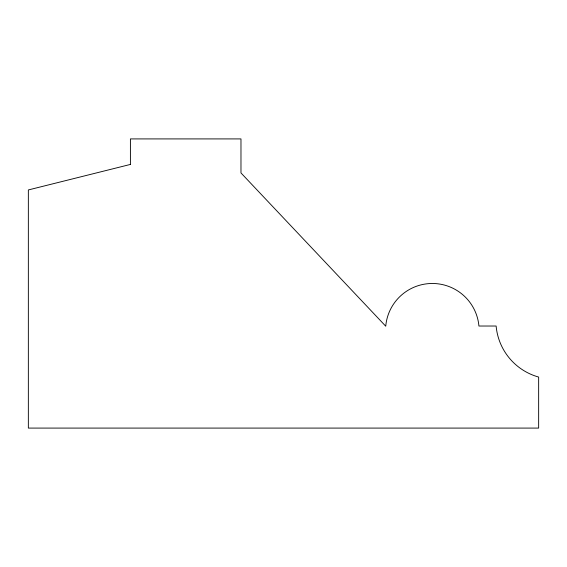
<?xml version="1.0" encoding="UTF-8"?>
<svg xmlns="http://www.w3.org/2000/svg" width="567" height="567" viewBox="0 0 567 567"><rect width="100%" height="100%" fill="white"/><g stroke="black" fill="none" stroke-linecap="round" stroke-linejoin="round"><path stroke-width="0.85" d="M130.41 164.43L28.35 189.945L28.35 428.085L538.65 428.085L538.65 377.055A58.351 58.351 0 0 1 496.125 326.025L478.924 326.025A46.777 46.777 0 0 0 385.737 326.209L240.975 172.935L240.975 138.915L130.41 138.915L130.41 164.43"/></g></svg>
